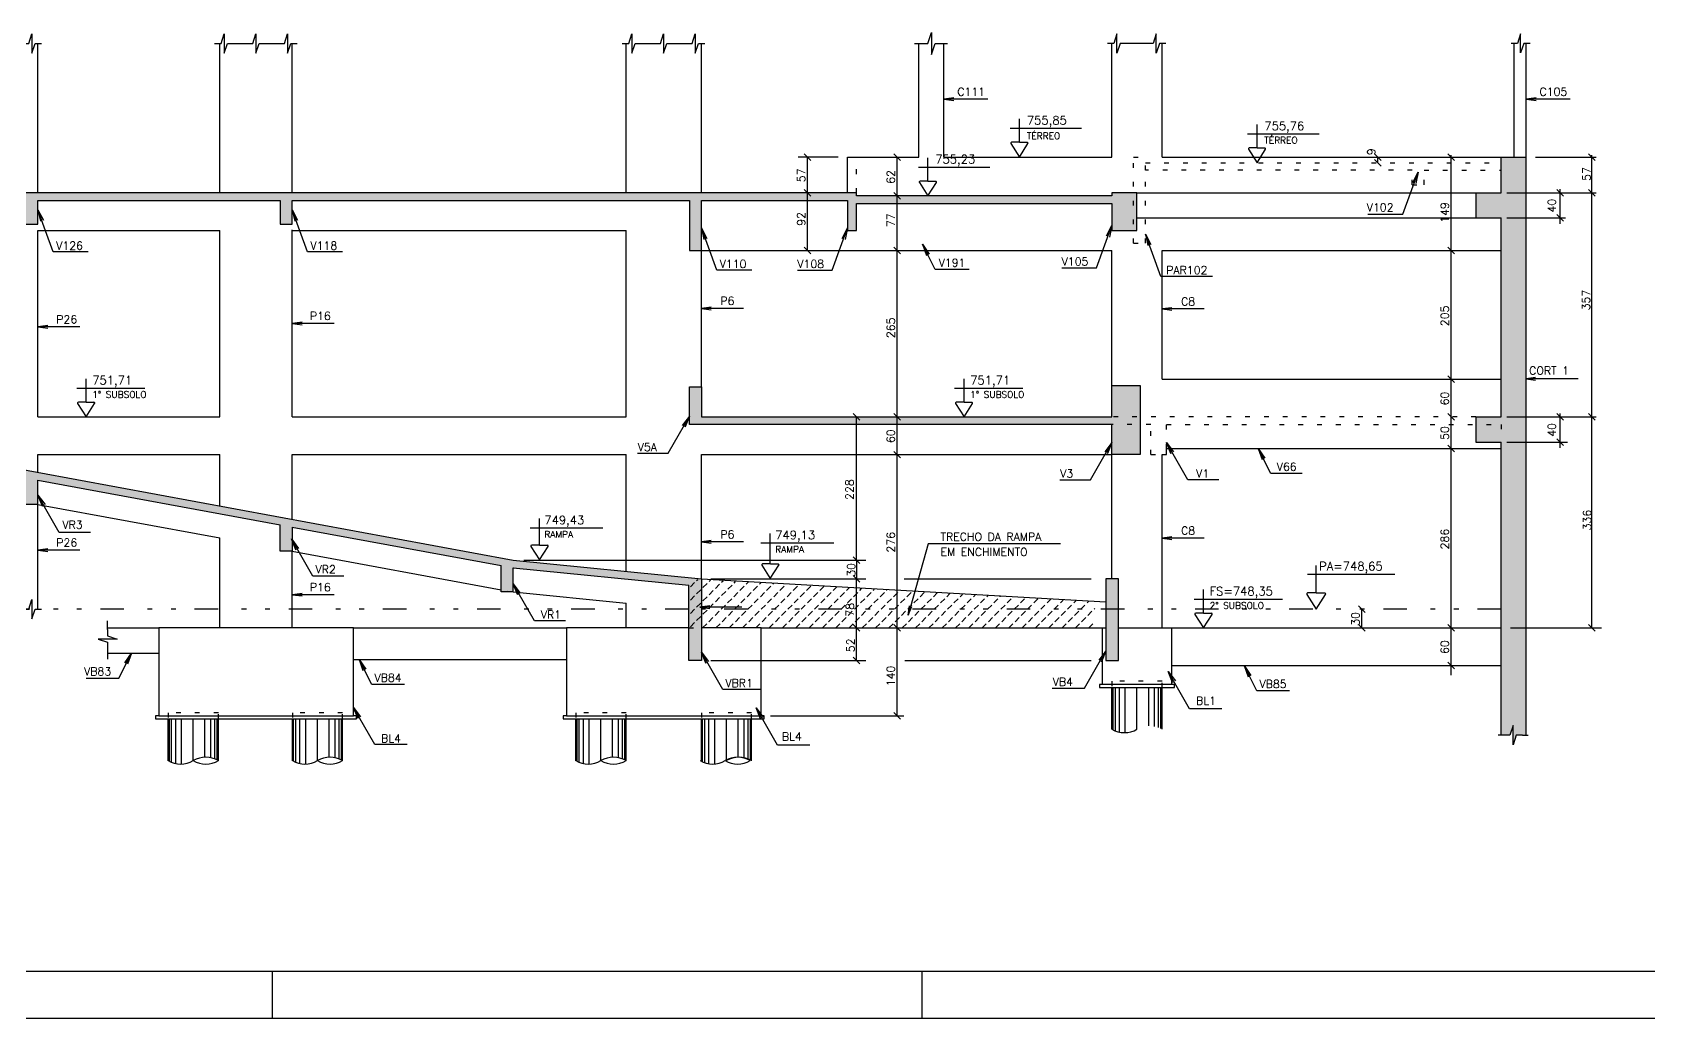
# Model space of a CAD drawing. Extents: x 33964 to 42889, y 0 to 6308.
# Drawn here: x 38321 to 40896, y 0 to 1571 of the extents above; entities that cross this region are included whole.
import ezdxf

# ---------------------------------------------------------------- set-up
doc = ezdxf.new("R2010")
doc.units = 0
doc.header["$LTSCALE"] = 75
doc.header["$MEASUREMENT"] = 0
for name, pattern in [('ESTILO_TQS_0002', [0.4, 0.1, -0.3]), ('ESTILO_TQS_0004', [2, 0.5, -0.4, 0.1, -0.4, 0.1, -0.5]), ('HIDDEN2', [0.1875, 0.125, -0.0625])]:
    doc.linetypes.add(name, pattern=pattern)
doc.layers.get('0').update_dxf_attribs({"color": 3, "linetype": 'CONTINUOUS'})
for name, color, linetype in [('1', 2, 'CONTINUOUS'), ('200', 1, 'HIDDEN2'), ('205', 1, 'ESTILO_TQS_0004'), ('210', 7, 'ESTILO_TQS_0002'), ('212', 3, 'CONTINUOUS'), ('216', 3, 'CONTINUOUS'), ('220', 5, 'CONTINUOUS'), ('221', 1, 'CONTINUOUS'), ('222', 6, 'CONTINUOUS'), ('230', 3, 'CONTINUOUS'), ('231', 1, 'CONTINUOUS'), ('238', 2, 'CONTINUOUS'), ('249', 1, 'CONTINUOUS'), ('250', 1, 'CONTINUOUS'), ('253', 253, 'CONTINUOUS')]:
    doc.layers.add(name, color=color, linetype=linetype)
doc.styles.get("Standard").update_dxf_attribs({"font": 'ROMANS.SHX'})

# ---------------------------------------------------------------- blocks, each defined once
blk = doc.blocks.new('LINCOR', base_point=(162860.39586, 45821.60412))
blk.add_lwpolyline([(162860.39586, 45821.60412), (162860.729194, 45821.60412), (162860.89586, 45822.10412), (162860.89586, 45821.10412), (162861.062527, 45821.60412), (162861.39586, 45821.60412)])
blk = doc.blocks.new('_H950EE058A0-001')
for p, q in [((4280.860855, 6296.115182), (4292.696936, 6307.951262)), ((4280.860855, 6274.901978), (4312.775844, 6306.816967)), ((4280.860855, 6253.688775), (4332.854752, 6305.682671)), ((4280.860855, 6232.475571), (4352.933659, 6304.548375)), ((4300.218392, 6230.619905), (4373.012567, 6303.41408)), ((4321.431596, 6230.619905), (4393.091475, 6302.279784)), ((4342.644799, 6230.619905), (4413.170383, 6301.145488)), ((4363.858003, 6230.619905), (4433.249291, 6300.011193)), ((4385.071206, 6230.619905), (4453.328198, 6298.876897)), ((4406.28441, 6230.619905), (4473.407106, 6297.742602)), ((4427.497613, 6230.619905), (4493.486014, 6296.608306)), ((4448.710816, 6230.619905), (4513.564922, 6295.47401)), ((4469.92402, 6230.619905), (4533.643829, 6294.339715)), ((4491.137223, 6230.619905), (4553.722737, 6293.205419)), ((4512.350427, 6230.619905), (4573.801645, 6292.071123)), ((4533.56363, 6230.619905), (4593.880553, 6290.936828)), ((4554.776834, 6230.619905), (4613.959461, 6289.802532)), ((4575.990037, 6230.619905), (4634.038368, 6288.668236)), ((4597.203241, 6230.619905), (4654.117276, 6287.533941)), ((4618.416444, 6230.619905), (4674.196184, 6286.399645)), ((4639.629647, 6230.619905), (4694.275092, 6285.265349)), ((4660.842851, 6230.619905), (4714.354, 6284.131054)), ((4682.056054, 6230.619905), (4734.432907, 6282.996758)), ((4703.269258, 6230.619905), (4754.511815, 6281.862462)), ((4724.482461, 6230.619905), (4774.590723, 6280.728167)), ((4745.695665, 6230.619905), (4794.669631, 6279.593871)), ((4766.908868, 6230.619905), (4814.748538, 6278.459576)), ((4788.122071, 6230.619905), (4834.827446, 6277.32528)), ((4809.335275, 6230.619905), (4854.906354, 6276.190984)), ((4830.548478, 6230.619905), (4874.985262, 6275.056689)), ((4851.761682, 6230.619905), (4895.06417, 6273.922393)), ((4872.974885, 6230.619905), (4915.143077, 6272.788097)), ((4894.188089, 6230.619905), (4925.323294, 6261.75511)), ((4915.401292, 6230.619905), (4925.323294, 6240.541907))]:
    blk.add_line(p, q)

msp = doc.modelspace()

# ---------------------------------------------------------------- linework, layer by layer
for p, q in [((40041.2, 460.9), (40041.2, 527.3)), ((40121.2, 460.9), (40121.2, 527.3)), ((38537.7, 410.9), (38537.7, 477.3)), ((38617.7, 410.9), (38617.7, 477.3)), ((38735.6, 410.9), (38735.6, 477.3)), ((38815.6, 410.9), (38815.6, 477.3)), ((39187.2, 410.9), (39187.2, 477.3)), ((39267.2, 410.9), (39267.2, 477.3)), ((39387.2, 410.9), (39387.2, 477.3)), ((39467.2, 410.9), (39467.2, 477.3)), ((38704.1, 0), (38704.1, 75)), ((42889.1, 0), (33964.1, 0))]:
    msp.add_line(p, q)
msp.add_lwpolyline([(39739.1, 0), (39739.1, 75)])
at = {"layer": '1'}
for p, q in [((38330.2, 1315.3), (38330.2, 1553.3)), ((38620.2, 1315.3), (38620.2, 1553.3)), ((38735.2, 1315.3), (38735.2, 1553.3)), ((39267.2, 1315.3), (39267.2, 1553.3)), ((39387.2, 1315.3), (39387.2, 1553.3)), ((39733.6, 1372.3), (39733.6, 1553.3)), ((39773.6, 1372.3), (39773.6, 1553.3)), ((40041.2, 1372.3), (40041.2, 1553.3)), ((40121.2, 1372.3), (40121.2, 1553.3)), ((40682.2, 1372.3), (40682.2, 1553.3)), ((40701.2, 1372.3), (40701.2, 1553.3)), ((38330.2, 958.3), (38330.2, 1255.3)), ((38620.2, 958.3), (38620.2, 1255.3)), ((38735.2, 958.3), (38735.2, 1256.3)), ((39267.2, 958.3), (39267.2, 1255.3)), ((39387.2, 1006.3), (39387.2, 1223.3)), ((40041.2, 1008.3), (40041.2, 1223.3)), ((40121.2, 1018.3), (40121.2, 1223.3)), ((38330.2, 869.9), (38330.2, 898.3)), ((38620.2, 816.4), (38620.2, 898.3)), ((38735.2, 795.2), (38735.2, 898.3)), ((39267.2, 712.3), (39267.2, 898.3)), ((39387.2, 700.3), (39387.2, 898.3)), ((40041.2, 700.3), (40041.2, 898.3)), ((40121.2, 622.3), (40121.2, 898.3)), ((38330.2, 652.3), (38330.2, 819.1)), ((38620.2, 622.3), (38620.2, 765.6)), ((38735.2, 622.3), (38735.2, 744.4)), ((39267.2, 622.3), (39267.2, 662))]:
    msp.add_line(p, q, dxfattribs=at)
at = {"layer": '205'}
for p, q in [((39367.2, 652.3), (36152.2, 652.3)), ((40661.2, 652.3), (39387.2, 652.3))]:
    msp.add_line(p, q, dxfattribs=at)
at = {"layer": '210'}
for p, q in [((39634.2, 1315.3), (39634.2, 1370.3)), ((40075.6, 1372.3), (40094.6, 1372.3)), ((40075.6, 1235.3), (40075.6, 1372.3)), ((40094.6, 1351.3), (40094.6, 1372.3)), ((40094.6, 1363.3), (40661.2, 1363.3)), ((40094.6, 1235.3), (40094.6, 1351.3)), ((40519.6, 1351.3), (40094.6, 1351.3)), ((40519.6, 1328.3), (40519.6, 1351.3)), ((40538.6, 1328.3), (40538.6, 1351.3)), ((40538.6, 1351.3), (40661.2, 1351.3)), ((40661.2, 1323.3), (40661.2, 1351.3)), ((40519.6, 1328.3), (40538.6, 1328.3)), ((40075.6, 1235.3), (40094.6, 1235.3)), ((40621.2, 958.3), (40041.2, 958.3)), ((40103.2, 946.3), (40041.2, 946.3)), ((40103.2, 898.3), (40103.2, 946.3)), ((40128.2, 946.3), (40661.2, 946.3)), ((40128.2, 908.3), (40128.2, 946.3)), ((40661.2, 946.3), (40661.2, 918.3)), ((40103.2, 898.3), (40121.2, 898.3)), ((39367.2, 622.3), (39387.2, 622.3))]:
    msp.add_line(p, q, dxfattribs=at)
for points in [[(40121.2, 527.3), (40121.2, 537.3), (40041.2, 537.3), (40041.2, 527.3)], [(38617.7, 477.3), (38617.7, 487.3), (38537.7, 487.3), (38537.7, 477.3)], [(38815.6, 477.3), (38815.6, 487.3), (38735.6, 487.3), (38735.6, 477.3)], [(39267.2, 477.3), (39267.2, 487.3), (39187.2, 487.3), (39187.2, 477.3)], [(39467.2, 477.3), (39467.2, 487.3), (39387.2, 487.3), (39387.2, 477.3)]]:
    msp.add_lwpolyline(points, dxfattribs=at)
at = {"layer": '216'}
for p, q in [((39561.7, 1367), (39551.1, 1377.6)), ((39704.5, 1367), (39693.9, 1377.6)), ((40470.1, 1367), (40459.5, 1377.6)), ((40470.1, 1358), (40459.5, 1368.6)), ((40587, 1367), (40576.4, 1377.6)), ((40811.4, 1367), (40800.8, 1377.6)), ((39561.7, 1310), (39551.1, 1320.6)), ((39704.5, 1305), (39693.9, 1315.6)), ((40760.9, 1310), (40750.3, 1320.6)), ((40811.4, 1310), (40800.8, 1320.6)), ((40760.9, 1270), (40750.3, 1280.6)), ((39561.7, 1218), (39551.1, 1228.6)), ((39704.5, 1218), (39693.9, 1228.6)), ((40587, 1218), (40576.4, 1228.6)), ((40587, 1013), (40576.4, 1023.6)), ((39639.5, 953), (39628.9, 963.6)), ((39704.5, 953), (39693.9, 963.6)), ((40587, 953), (40576.4, 963.6)), ((40760.9, 953), (40750.3, 963.6)), ((40811.4, 953), (40800.8, 963.6)), ((39704.5, 893), (39693.9, 903.6)), ((40587, 903), (40576.4, 913.6)), ((40760.9, 913), (40750.3, 923.6)), ((39628.9, 735.6), (39639.5, 725)), ((39628.9, 705.6), (39639.5, 695)), ((40444.7, 647), (40434.1, 657.6)), ((39639.5, 617), (39628.9, 627.6)), ((39704.5, 617), (39693.9, 627.6)), ((40444.7, 617), (40434.1, 627.6)), ((40587, 617), (40576.4, 627.6)), ((40811.4, 617), (40800.8, 627.6)), ((39639.5, 565), (39628.9, 575.6)), ((40587, 557), (40576.4, 567.6)), ((39704.5, 477), (39693.9, 487.6))]:
    msp.add_line(p, q, dxfattribs=at)
at = {"layer": '220'}
for p, q in [((40661.2, 1372.3), (40701.2, 1372.3)), ((40661.2, 1315.3), (40661.2, 1372.3)), ((40701.2, 451.6), (40701.2, 1372.3)), ((39634.2, 1315.3), (37902.2, 1315.3)), ((39634.2, 1310.3), (39634.2, 1315.3)), ((40081.2, 1315.3), (40041.2, 1315.3)), ((40041.2, 1315.3), (40041.2, 1310.3)), ((40081.2, 1255.3), (40081.2, 1315.3)), ((40621.2, 1315.3), (40621.2, 1275.3)), ((40621.2, 1315.3), (40661.2, 1315.3)), ((38330.2, 1265.3), (38330.2, 1303.3)), ((38330.2, 1303.3), (38716.2, 1303.3)), ((38716.2, 1303.3), (38716.2, 1265.3)), ((38735.2, 1265.3), (38735.2, 1303.3)), ((38735.2, 1303.3), (39368.2, 1303.3)), ((39368.2, 1303.3), (39368.2, 1223.3)), ((39387.2, 1223.3), (39387.2, 1303.3)), ((39387.2, 1303.3), (39620.2, 1303.3)), ((39620.2, 1303.3), (39620.2, 1255.3)), ((40041.2, 1310.3), (39634.2, 1310.3)), ((39634.2, 1255.3), (39634.2, 1298.3)), ((39634.2, 1298.3), (40041.2, 1298.3)), ((40041.2, 1298.3), (40041.2, 1255.3)), ((38311.2, 1265.3), (38330.2, 1265.3)), ((38716.2, 1265.3), (38735.2, 1265.3)), ((40621.2, 1275.3), (40661.2, 1275.3)), ((40661.2, 958.3), (40661.2, 1275.3)), ((39620.2, 1255.3), (39634.2, 1255.3)), ((40041.2, 1255.3), (40081.2, 1255.3)), ((39368.2, 1223.3), (39387.2, 1223.3)), ((40621.2, 958.3), (40621.2, 918.3)), ((40621.2, 958.3), (40661.2, 958.3)), ((38046.2, 922.3), (39087.2, 730.3)), ((40621.2, 918.3), (40661.2, 918.3)), ((40661.2, 451.6), (40661.2, 918.3)), ((38330.2, 857.7), (38716.2, 786.5)), ((38330.2, 819.1), (38330.2, 857.7)), ((38330.2, 819.1), (38311.2, 819.1)), ((38716.2, 744.4), (38716.2, 786.5)), ((38735.2, 783), (38735.2, 744.4)), ((38735.2, 783), (39068.2, 721.6)), ((38735.2, 744.4), (38716.2, 744.4)), ((39068.2, 680), (39068.2, 721.6)), ((39087.2, 730.3), (39387.2, 700.3)), ((39087.2, 719.3), (39087.2, 719.3)), ((39087.2, 718.2), (39367.2, 690.2)), ((39087.2, 680), (39087.2, 718.2)), ((39387.2, 700.3), (39387.2, 570.3)), ((39087.2, 680), (39068.2, 680)), ((39367.2, 570.3), (39367.2, 690.2)), ((39387.2, 570.3), (39367.2, 570.3))]:
    msp.add_line(p, q, dxfattribs=at)
for points in [[(40041.2, 1008.3), (40086.2, 1008.3), (40086.2, 898.3), (40041.2, 898.3), (40041.2, 946.3), (39368.2, 946.3), (39368.2, 1006.3), (39387.2, 1006.3), (39387.2, 958.3), (40041.2, 958.3), (40041.2, 1008.3)], [(40031.7, 570.3), (40051.7, 570.3), (40051.7, 700.3), (40031.7, 700.3), (40031.7, 570.3)]]:
    msp.add_lwpolyline(points, dxfattribs=at)
at = {"layer": '221'}
for p, q in [((38441.1, 619.8), (38441.1, 633.6)), ((38441.1, 589.3), (38441.1, 572.5)), ((40043.2, 459.9), (40043.2, 527.3)), ((40046.7, 458.3), (40046.7, 527.3)), ((40053.2, 456.4), (40053.2, 527.3)), ((40062.6, 455.6), (40062.6, 527.3)), ((40081.2, 460.9), (40081.2, 527.3)), ((40099.8, 466.3), (40099.8, 527.3)), ((40109.2, 465.5), (40109.2, 527.3)), ((40115.7, 463.6), (40115.7, 527.3)), ((40119.3, 462), (40119.3, 527.3)), ((38539.7, 409.9), (38539.7, 477.3)), ((38543.2, 408.3), (38543.2, 477.3)), ((38549.7, 406.4), (38549.7, 477.3)), ((38559.1, 405.6), (38559.1, 477.3)), ((38577.7, 410.9), (38577.7, 477.3)), ((38596.3, 416.3), (38596.3, 477.3)), ((38605.7, 415.5), (38605.7, 477.3)), ((38612.2, 413.6), (38612.2, 477.3)), ((38615.8, 412), (38615.8, 477.3)), ((38737.5, 409.9), (38737.5, 477.3)), ((38741.1, 408.3), (38741.1, 477.3)), ((38747.6, 406.4), (38747.6, 477.3)), ((38757, 405.6), (38757, 477.3)), ((38775.6, 410.9), (38775.6, 477.3)), ((38794.2, 416.3), (38794.2, 477.3)), ((38803.5, 415.5), (38803.5, 477.3)), ((38810, 413.6), (38810, 477.3)), ((38813.6, 412), (38813.6, 477.3)), ((39189.2, 409.9), (39189.2, 477.3)), ((39192.7, 408.3), (39192.7, 477.3)), ((39199.2, 406.4), (39199.2, 477.3)), ((39208.6, 405.6), (39208.6, 477.3)), ((39227.2, 410.9), (39227.2, 477.3)), ((39245.8, 416.3), (39245.8, 477.3)), ((39255.2, 415.5), (39255.2, 477.3)), ((39261.7, 413.6), (39261.7, 477.3)), ((39265.3, 412), (39265.3, 477.3)), ((39389.2, 409.9), (39389.2, 477.3)), ((39392.7, 408.3), (39392.7, 477.3)), ((39399.2, 406.4), (39399.2, 477.3)), ((39408.6, 405.6), (39408.6, 477.3)), ((39427.2, 410.9), (39427.2, 477.3)), ((39445.8, 416.3), (39445.8, 477.3)), ((39455.2, 415.5), (39455.2, 477.3)), ((39461.7, 413.6), (39461.7, 477.3)), ((39465.3, 412), (39465.3, 477.3)), ((40665, 451.6), (40656.5, 451.6)), ((40695.5, 451.6), (40704.6, 451.6))]:
    msp.add_line(p, q, dxfattribs=at)
for points in [[(39726.6, 1553.3), (39747.8, 1553.3), (39753.7, 1570.9), (39753.7, 1535.6), (39759.6, 1553.3), (39779.5, 1553.3)], [(38204.2, 1553.3), (38214.4, 1553.3), (38219.4, 1568.5), (38219.4, 1538), (38224.5, 1553.3), (38254.7, 1553.3), (38264.9, 1553.3), (38269.9, 1568.5), (38269.9, 1538), (38275, 1553.3), (38285.2, 1553.3), (38315.4, 1553.3), (38320.4, 1568.5), (38320.4, 1538), (38325.5, 1553.3), (38335.7, 1553.3)], [(38611.7, 1553.3), (38621.9, 1553.3), (38627, 1568.5), (38627, 1538), (38632, 1553.3), (38662.2, 1553.3), (38672.4, 1553.3), (38677.5, 1568.5), (38677.5, 1538), (38682.5, 1553.3), (38692.7, 1553.3), (38722.9, 1553.3), (38728, 1568.5), (38728, 1538), (38733, 1553.3), (38743.2, 1553.3)], [(39261.2, 1553.3), (39271.4, 1553.3), (39276.4, 1568.5), (39276.4, 1538), (39281.5, 1553.3), (39311.7, 1553.3), (39321.9, 1553.3), (39326.9, 1568.5), (39326.9, 1538), (39332, 1553.3), (39342.2, 1553.3), (39372.4, 1553.3), (39377.4, 1568.5), (39377.4, 1538), (39382.5, 1553.3), (39392.7, 1553.3)], [(40127.2, 1553.3), (40117.1, 1553.3), (40112, 1538), (40112, 1568.5), (40106.9, 1553.3), (40080.6, 1553.3), (40054.3, 1553.3), (40049.3, 1538), (40049.3, 1568.5), (40044.2, 1553.3), (40034, 1553.3)], [(40449.2, 1281.1), (40504.9, 1281.1), (40529.3, 1348.5), (40520.7, 1331.8), (40529.3, 1348.5), (40525.3, 1330.1)], [(38410.3, 1221.1), (38354.6, 1221.1), (38330.2, 1288.5), (38338.8, 1271.9), (38330.2, 1288.5), (38334.2, 1270.2)], [(38815.3, 1221.1), (38759.6, 1221.1), (38735.2, 1288.5), (38743.8, 1271.9), (38735.2, 1288.5), (38739.2, 1270.2)], [(39961.2, 1195.8), (40016.9, 1195.8), (40041.2, 1263.2), (40032.6, 1246.6), (40041.2, 1263.2), (40037.2, 1244.9)], [(39467.3, 1192), (39411.6, 1192), (39387.2, 1259.4), (39395.8, 1242.7), (39387.2, 1259.4), (39391.2, 1241.1)], [(39540.1, 1192), (39595.8, 1192), (39620.1, 1259.4), (39611.5, 1242.7), (39620.1, 1259.4), (39616.1, 1241.1)], [(40201.7, 1182.1), (40119, 1182.1), (40094.6, 1249.5), (40103.3, 1232.9), (40094.6, 1249.5), (40098.6, 1231.2)], [(39813.7, 1193.2), (39759.8, 1193.2), (39739.7, 1233.3), (39750.2, 1217.8), (39739.7, 1233.3), (39745.9, 1215.6)], [(39285.5, 900.5), (39334.2, 900.5), (39368.2, 959.8), (39361.1, 942.4), (39368.2, 959.8), (39356.8, 944.9)], [(39958.5, 858.2), (40007.2, 858.2), (40041.2, 917.5), (40034.1, 900.1), (40041.2, 917.5), (40029.8, 902.6)], [(40211.7, 858.2), (40162.2, 858.2), (40128.2, 917.5), (40135.3, 900.1), (40128.2, 917.5), (40139.6, 902.6)], [(40344.1, 868.2), (40294.5, 868.2), (40274.4, 908.3), (40284.9, 892.8), (40274.4, 908.3), (40280.6, 890.6)], [(38413.7, 774.5), (38364.2, 774.5), (38330.2, 833.8), (38337.3, 816.5), (38330.2, 833.8), (38341.6, 818.9)], [(38817.6, 704.7), (38768.1, 704.7), (38734.1, 764), (38741.3, 746.7), (38734.1, 764), (38745.5, 749.1)], [(39170.7, 633.6), (39121.2, 633.6), (39087.2, 692.8), (39094.3, 675.5), (39087.2, 692.8), (39098.6, 677.9)], [(38204.2, 652.3), (38214.4, 652.3), (38219.4, 667.5), (38219.4, 637), (38224.5, 652.3), (38254.7, 652.3), (38264.9, 652.3), (38269.9, 667.5), (38269.9, 637), (38275, 652.3), (38285.2, 652.3), (38315.4, 652.3), (38320.4, 667.5), (38320.4, 637), (38325.5, 652.3), (38335.7, 652.3)], [(38406.8, 542.2), (38459.1, 542.2), (38479.2, 582.3), (38468.7, 566.8), (38479.2, 582.3), (38473.1, 564.6)], [(38914.2, 532.2), (38862, 532.2), (38841.8, 572.3), (38852.4, 556.8), (38841.8, 572.3), (38848, 554.6)], [(39482.7, 524.5), (39421.2, 524.5), (39387.2, 583.8), (39394.3, 566.4), (39387.2, 583.8), (39398.6, 568.9)], [(39946, 526.5), (39997.7, 526.5), (40031.7, 585.8), (40024.6, 568.4), (40031.7, 585.8), (40020.3, 570.9)], [(40216.6, 493.7), (40164.9, 493.7), (40130.9, 553), (40138, 535.6), (40130.9, 553), (40142.3, 538.1)], [(40324.3, 522.2), (40272, 522.2), (40251.9, 562.3), (40262.4, 546.8), (40251.9, 562.3), (40258.1, 544.6)], [(38918.4, 436.5), (38866.7, 436.5), (38832.7, 495.8), (38839.8, 478.4), (38832.7, 495.8), (38844.1, 480.9)], [(39560, 435.7), (39508.3, 435.7), (39474.3, 495), (39481.5, 477.6), (39474.3, 495), (39485.7, 480.1)]]:
    msp.add_lwpolyline(points, dxfattribs=at)
at = {"layer": '222'}
msp.add_line((42814.1, 75), (34151.6, 75), dxfattribs=at)
at = {"layer": '230'}
for p, q in [((39773.6, 1372.3), (40041.2, 1372.3)), ((40121.2, 1372.3), (40661.2, 1372.3)), ((40126.2, 1372.3), (40661.2, 1372.3)), ((40081.2, 1315.3), (40621.2, 1315.3)), ((40081.2, 1275.3), (40621.2, 1275.3)), ((38330.2, 1255.3), (38620.2, 1255.3)), ((38735.2, 1255.3), (39267.2, 1255.3)), ((39387.2, 1223.3), (40041.2, 1223.3)), ((40121.2, 1223.3), (40661.2, 1223.3)), ((40121.2, 1018.3), (40661.2, 1018.3)), ((38330.2, 958.3), (38620.2, 958.3)), ((38735.2, 958.3), (39267.2, 958.3)), ((40128.2, 908.3), (40661.2, 908.3)), ((40128.2, 898.3), (40128.2, 908.3)), ((38330.2, 898.3), (38620.2, 898.3)), ((38735.2, 898.3), (39267.2, 898.3)), ((39387.2, 898.3), (40041.2, 898.3)), ((40121.2, 898.3), (40128.2, 898.3)), ((38330.2, 819.1), (38620.2, 765.6)), ((38735.2, 744.4), (39068.2, 683)), ((39078.1, 681.6), (39078.1, 681.6)), ((39087.2, 680), (39267.2, 662)), ((38441.1, 622.3), (38522.7, 622.3)), ((38832.7, 622.3), (39172.2, 622.3)), ((40026.2, 532.3), (40026.2, 622.3)), ((40051.7, 622.3), (40131.2, 622.3)), ((40131.2, 622.3), (40661.2, 622.3)), ((40136.2, 622.3), (40136.2, 532.3)), ((38441.1, 582.3), (38522.7, 582.3)), ((38832.7, 572.3), (39172.2, 572.3)), ((40136.2, 562.3), (40661.2, 562.3)), ((40136.2, 532.3), (40026.2, 532.3))]:
    msp.add_line(p, q, dxfattribs=at)
for points in [[(39620.2, 1315.3), (39620.2, 1372.3), (39733.6, 1372.3)], [(38832.7, 482.3), (38832.7, 622.3), (38522.7, 622.3), (38522.7, 482.3), (38832.7, 482.3)], [(39367.2, 622.3), (39172.2, 622.3), (39172.2, 482.3), (39482.2, 482.3), (39482.2, 622.3), (39387.2, 622.3)]]:
    msp.add_lwpolyline(points, dxfattribs=at)
at = {"layer": '231'}
for p, q in [((39878.9, 1418.3), (39992.9, 1418.3)), ((39893.9, 1395.8), (39893.9, 1433.3)), ((40272.4, 1386.8), (40272.4, 1424.3)), ((39880.3, 1393.7), (39893.9, 1372.3)), ((39893.9, 1395.8), (39881.5, 1395.8)), ((39893.9, 1395.8), (39906.3, 1395.8)), ((39893.9, 1372.3), (39907.5, 1393.7)), ((40257.4, 1409.3), (40371.3, 1409.3)), ((39748.1, 1333.8), (39748.1, 1371.3)), ((40258.8, 1384.7), (40272.4, 1363.3)), ((40272.4, 1386.8), (40260, 1386.8)), ((40272.4, 1386.8), (40284.8, 1386.8)), ((40272.4, 1363.3), (40285.9, 1384.7)), ((39733.1, 1356.3), (39847, 1356.3)), ((39734.5, 1331.7), (39748.1, 1310.3)), ((39748, 1333.8), (39735.6, 1333.8)), ((39748.1, 1333.8), (39760.5, 1333.8)), ((39748.1, 1310.3), (39761.6, 1331.7)), ((38407, 981.8), (38407, 1019.3)), ((39805.6, 981.8), (39805.6, 1019.3)), ((38392, 1004.3), (38500.6, 1004.3)), ((38393.4, 979.7), (38407, 958.3)), ((38407, 981.8), (38394.6, 981.8)), ((38407, 981.8), (38419.4, 981.8)), ((38407, 958.3), (38420.5, 979.7)), ((39790.6, 1004.3), (39899.3, 1004.3)), ((39792.1, 979.7), (39805.6, 958.3)), ((39805.6, 981.8), (39793.2, 981.8)), ((39805.6, 981.8), (39818, 981.8)), ((39805.6, 958.3), (39819.2, 979.7)), ((39114.3, 781.6), (39230.3, 781.6)), ((39129.3, 754.1), (39129.3, 796.6)), ((39497, 724.3), (39497, 772.8)), ((39115.7, 752), (39129.3, 730.6)), ((39129.3, 754.1), (39116.9, 754.1)), ((39129.3, 754.1), (39141.7, 754.1)), ((39129.3, 730.6), (39142.8, 752)), ((39482, 757.8), (39598.1, 757.8)), ((39483.5, 722.2), (39497, 700.8)), ((39497, 724.3), (39484.6, 724.3)), ((39497, 700.8), (39510.6, 722.2)), ((39497.1, 724.3), (39509.5, 724.3)), ((40366.8, 678.1), (40366.8, 721.8)), ((40353.1, 708.1), (40492.2, 708.1)), ((40187.2, 645.8), (40187.2, 683.3)), ((40351.9, 675.8), (40366.8, 652.3)), ((40366.8, 678.1), (40353.1, 678.1)), ((40366.8, 678.1), (40380.4, 678.1)), ((40366.8, 652.3), (40381.7, 675.8)), ((40172.2, 668.3), (40312.9, 668.3)), ((40187.2, 645.8), (40174.8, 645.8)), ((40187.2, 645.8), (40199.6, 645.8)), ((40173.6, 643.7), (40187.2, 622.3)), ((40187.2, 622.3), (40200.7, 643.7))]:
    msp.add_line(p, q, dxfattribs=at)
for centre, radius, start, end in [((39881.5, 1394.4), 1.36, 90, 212.377), ((39906.3, 1394.4), 1.36, 327.6277, 90), ((40260, 1385.4), 1.36, 90, 212.377), ((40284.8, 1385.4), 1.36, 327.6277, 90), ((39735.6, 1332.4), 1.36, 90, 212.377), ((39760.5, 1332.4), 1.36, 327.6277, 90), ((38394.6, 980.4), 1.36, 90, 212.377), ((38419.4, 980.4), 1.36, 327.6277, 90), ((39793.2, 980.4), 1.36, 90, 212.377), ((39818, 980.4), 1.36, 327.6277, 90), ((39116.9, 752.7), 1.36, 90, 212.377), ((39141.7, 752.7), 1.36, 327.6277, 90), ((39484.6, 722.9), 1.36, 90, 212.377), ((39509.5, 722.9), 1.36, 327.6277, 90), ((40353.1, 676.6), 1.5, 90, 212.377), ((40380.4, 676.6), 1.5, 327.6277, 90), ((40174.8, 644.4), 1.36, 90, 212.377), ((40199.6, 644.4), 1.36, 327.6277, 90)]:
    msp.add_arc(centre, radius, start, end, dxfattribs=at)
at = {"layer": '238'}
for p, q in [((39387.2, 700.3), (40031.7, 663.9)), ((39482.2, 622.3), (40031.2, 622.3))]:
    msp.add_line(p, q, dxfattribs=at)
at = {"layer": '249'}
for points in [[(39843.5, 1464.3), (39773.6, 1464.3), (39789.4, 1466.4), (39773.6, 1464.3), (39789.4, 1462.2)], [(40771.1, 1464.3), (40701.2, 1464.3), (40716.9, 1466.4), (40701.2, 1464.3), (40716.9, 1462.2)], [(39454.1, 1131.3), (39387.2, 1131.3), (39402.9, 1133.4), (39387.2, 1131.3), (39402.9, 1129.2)], [(38802.1, 1107.3), (38735.2, 1107.3), (38750.9, 1109.4), (38735.2, 1107.3), (38750.9, 1105.2)], [(40188.1, 1130.3), (40121.2, 1130.3), (40136.9, 1132.4), (40121.2, 1130.3), (40136.9, 1128.2)], [(38397.1, 1101.8), (38330.2, 1101.8), (38345.9, 1103.9), (38330.2, 1101.8), (38345.9, 1099.7)], [(40783.9, 1019.1), (40701.2, 1019.1), (40716.1, 1021.1), (40701.2, 1019.1), (40716.1, 1017.2)], [(38397.1, 746.3), (38330.2, 746.3), (38345.9, 748.4), (38330.2, 746.3), (38345.9, 744.2)], [(39454.1, 759.3), (39387.2, 759.3), (39402.9, 761.4), (39387.2, 759.3), (39402.9, 757.2)], [(39959.4, 756.2), (39748.5, 756.2), (39716.8, 642.7), (39718.9, 657.6), (39716.8, 642.7), (39722.7, 656.5)], [(40188.1, 765.3), (40121.2, 765.3), (40136.9, 767.4), (40121.2, 765.3), (40136.9, 763.2)], [(38802.1, 675.2), (38735.2, 675.2), (38750.9, 677.3), (38735.2, 675.2), (38750.9, 673.2)], [(39451.6, 655.2), (39384.7, 655.2), (39400.4, 657.3), (39384.7, 655.2), (39400.4, 653.2)], [(40031.2, 532.3), (40021.2, 532.3), (40021.2, 527.3), (40141.2, 527.3), (40141.2, 532.3), (40131.2, 532.3)], [(38522.7, 482.3), (38517.7, 482.3), (38517.7, 477.3), (38837.7, 477.3), (38837.7, 482.3), (38832.7, 482.3)], [(39172.2, 482.3), (39167.2, 482.3), (39167.2, 477.3), (39487.2, 477.3), (39487.2, 482.3), (39482.2, 482.3)], [(39172.2, 482.3), (39167.2, 482.3), (39167.2, 477.3), (39487.2, 477.3), (39487.2, 482.3), (39482.2, 482.3)]]:
    msp.add_lwpolyline(points, dxfattribs=at)
for centre, start, end in [((40061.2, 495.6), 240, 300), ((38597.7, 376.3), 60, 120), ((38795.6, 376.3), 60, 120), ((39247.2, 376.3), 60, 120), ((39445.1, 376.3), 60, 120), ((39447.2, 376.3), 60, 120), ((38557.7, 445.6), 240, 300), ((38597.7, 445.6), 240, 300), ((38755.6, 445.6), 240, 300), ((38795.6, 445.6), 240, 300), ((39207.2, 445.6), 240, 300), ((39207.2, 445.6), 240, 300), ((39247.2, 445.6), 240, 300), ((39405.1, 445.6), 240, 300), ((39445.1, 445.6), 240, 300)]:
    msp.add_arc(centre, 40, start, end, dxfattribs=at)
at = {"layer": '250'}
for p, q in [((39605.2, 1372.3), (39541.4, 1372.3)), ((39556.4, 1315.3), (39556.4, 1372.3)), ((39699.2, 1310.3), (39699.2, 1372.3)), ((40464.8, 1363.3), (40464.8, 1372.3)), ((40581.7, 1223.3), (40581.7, 1375.3)), ((40716.2, 1372.3), (40812.6, 1372.3)), ((40806.1, 622.3), (40806.1, 1375.3)), ((39556.4, 1223.3), (39556.4, 1315.3)), ((40670.3, 1315.3), (40812.6, 1315.3)), ((40755.6, 1266.2), (40755.6, 1321)), ((39699.2, 1223.3), (39699.2, 1310.3)), ((40670.3, 1275.3), (40764, 1275.3)), ((39699.2, 958.3), (39699.2, 1223.3)), ((40581.7, 958.3), (40581.7, 1223.3)), ((39595.5, 958.3), (39649.2, 958.3)), ((39634.2, 730.3), (39634.2, 958.3)), ((39699.2, 898.3), (39699.2, 958.3)), ((40581.7, 908.3), (40581.7, 958.3)), ((40670.3, 958.3), (40812.6, 958.3)), ((40755.6, 909.2), (40755.6, 964)), ((40581.7, 622.3), (40581.7, 908.3)), ((40670.3, 918.3), (40767.1, 918.3)), ((39699.2, 622.3), (39699.2, 898.3)), ((39104.2, 730.3), (39649.2, 730.3)), ((39605, 730.3), (39649.2, 730.3)), ((39634.2, 730.6), (39634.2, 700.8)), ((39402.2, 700.3), (39649.2, 700.3)), ((39634.2, 622.3), (39634.2, 700.8)), ((39710.3, 700.3), (40008.3, 700.3)), ((40439.4, 622.3), (40439.4, 652.3)), ((39634.2, 570.3), (39634.2, 622.3)), ((39699.2, 482.3), (39699.2, 622.3)), ((40581.7, 562.3), (40581.7, 622.3)), ((40676.2, 622.3), (40821.1, 622.3)), ((39402.2, 570.3), (39649.2, 570.3)), ((39711.3, 570.3), (40008.3, 570.3)), ((40581.7, 547.3), (40581.7, 562.3)), ((39497.2, 482.3), (39709.7, 482.3))]:
    msp.add_line(p, q, dxfattribs=at)
at = {"layer": '253'}
for points in [[(40661.2, 1315.3), (40661.2, 1372.3), (40701.2, 1372.3)], [(40661.2, 1315.3), (40701.2, 1372.3), (40661.2, 918.3)], [(40701.2, 1372.3), (40675.1, 451.6), (40661.2, 451.6)], [(40701.2, 1372.3), (40661.2, 451.6), (40661.2, 918.3)], [(40701.2, 1372.3), (40680.2, 466.9), (40675.1, 451.6)], [(40701.2, 1372.3), (40685.3, 451.6), (40680.2, 436.4)], [(40701.2, 1372.3), (40680.2, 436.4), (40680.2, 466.9)], [(40701.2, 1372.3), (40701.2, 451.6), (40685.3, 451.6)], [(40701.2, 1372.3), (40701.2, 451.6), (40701.2, 451.6)], [(39634.2, 1315.3), (37902.2, 1315.3), (37921.2, 1303.3)], [(39634.2, 1315.3), (37921.2, 1303.3), (38311.2, 1303.3)], [(39634.2, 1315.3), (38311.2, 1303.3), (38330.2, 1303.3)], [(39634.2, 1315.3), (38330.2, 1303.3), (38716.2, 1303.3)], [(39634.2, 1315.3), (38716.2, 1303.3), (38735.2, 1303.3)], [(39634.2, 1315.3), (38735.2, 1303.3), (39368.2, 1303.3)], [(39634.2, 1315.3), (39368.2, 1303.3), (39387.2, 1303.3)], [(39634.2, 1315.3), (39387.2, 1303.3), (39620.2, 1303.3)], [(39634.2, 1315.3), (39620.2, 1303.3), (39634.2, 1255.3)], [(39634.2, 1315.3), (39634.2, 1255.3), (39634.2, 1298.3)], [(39634.2, 1315.3), (39634.2, 1298.3), (39634.2, 1310.3)], [(40081.2, 1255.3), (40081.2, 1315.3), (40041.2, 1255.3)], [(40081.2, 1315.3), (40041.2, 1310.3), (40041.2, 1255.3)], [(40081.2, 1315.3), (40041.2, 1315.3), (40041.2, 1310.3)], [(40661.2, 1315.3), (40661.2, 1275.3), (40621.2, 1275.3)], [(40661.2, 1315.3), (40621.2, 1275.3), (40621.2, 1315.3)], [(40661.2, 1315.3), (40661.2, 918.3), (40661.2, 958.3)], [(40661.2, 1315.3), (40661.2, 958.3), (40661.2, 1275.3)], [(38311.2, 1303.3), (38311.2, 1265.3), (38330.2, 1265.3)], [(38311.2, 1303.3), (38330.2, 1265.3), (38330.2, 1303.3)], [(38716.2, 1303.3), (38716.2, 1265.3), (38735.2, 1265.3)], [(38716.2, 1303.3), (38735.2, 1265.3), (38735.2, 1303.3)], [(39368.2, 1303.3), (39368.2, 1223.3), (39387.2, 1223.3)], [(39368.2, 1303.3), (39387.2, 1223.3), (39387.2, 1303.3)], [(39620.2, 1303.3), (39620.2, 1255.3), (39634.2, 1255.3)], [(40041.2, 1310.3), (39634.2, 1310.3), (40041.2, 1298.3)], [(40041.2, 1298.3), (39634.2, 1310.3), (39634.2, 1298.3)], [(40041.2, 1255.3), (40041.2, 1310.3), (40041.2, 1298.3)], [(39368.2, 1006.3), (39368.2, 946.3), (39387.2, 958.3)], [(39368.2, 1006.3), (39387.2, 958.3), (39387.2, 1006.3)], [(40041.2, 946.3), (40086.2, 898.3), (40086.2, 1008.3)], [(40041.2, 946.3), (40086.2, 1008.3), (40041.2, 1008.3)], [(40041.2, 946.3), (40041.2, 1008.3), (40041.2, 958.3)], [(40041.2, 946.3), (39387.2, 958.3), (39368.2, 946.3)], [(40041.2, 946.3), (40041.2, 958.3), (39387.2, 958.3)], [(40621.2, 918.3), (40621.2, 958.3), (40661.2, 958.3)], [(40621.2, 918.3), (40661.2, 958.3), (40661.2, 918.3)], [(40041.2, 946.3), (40041.2, 898.3), (40086.2, 898.3)], [(38046.2, 922.3), (38046.2, 910.1), (39087.2, 730.3)], [(38046.2, 910.1), (38311.2, 861.2), (39087.2, 730.3)], [(38311.2, 861.2), (38330.2, 857.7), (39087.2, 730.3)], [(38311.2, 861.2), (38311.2, 819.1), (38330.2, 857.7)], [(38311.2, 819.1), (38330.2, 819.1), (38330.2, 857.7)], [(38330.2, 857.7), (38716.2, 786.5), (39087.2, 730.3)], [(38716.2, 786.5), (38735.2, 783), (39087.2, 730.3)], [(38716.2, 786.5), (38716.2, 744.4), (38735.2, 783)], [(38716.2, 744.4), (38735.2, 744.4), (38735.2, 783)], [(38735.2, 783), (39068.2, 721.6), (39087.2, 730.3)], [(39087.2, 730.3), (39068.2, 680), (39087.2, 718.2)], [(39068.2, 721.6), (39068.2, 680), (39087.2, 730.3)], [(39387.2, 700.3), (39087.2, 730.3), (39367.2, 690.2)], [(39367.2, 690.2), (39087.2, 730.3), (39087.2, 718.2)], [(39087.2, 718.2), (39068.2, 680), (39087.2, 680)], [(39387.2, 570.3), (39387.2, 700.3), (39367.2, 690.2)], [(40051.7, 700.3), (40031.7, 700.3), (40031.7, 570.3)], [(40051.7, 700.3), (40031.7, 570.3), (40051.7, 570.3)], [(40051.7, 700.3), (40051.7, 570.3), (40051.7, 700.3)], [(39367.2, 690.2), (39367.2, 570.3), (39387.2, 570.3)]]:
    msp.add_solid(points, dxfattribs=at)

# ---------------------------------------------------------------- block references
at = {"layer": '200'}
msp.add_blockref('_H950EE058A0-001', (35088.8, -5608.3), dxfattribs=at)
at = {"layer": '221', "xscale": 30.494852, "yscale": 30.494852}
for p, rotation in [((40707.7, 1553.3), 180), ((38441.1, 619.8), 270), ((40695.5, 451.6), 180)]:
    msp.add_blockref('LINCOR', p, dxfattribs=dict(at, rotation=rotation))

# ---------------------------------------------------------------- texts
for s, p in [('755,85', (39905.7, 1424.1)), ('755,76', (40284.1, 1415.1)), ('755,23', (39759.8, 1362.1)), ('751,71', (38416.7, 1010.1)), ('751,71', (39815.4, 1010.1)), ('749,43', (39137, 787.4)), ('749,13', (39504.8, 763.6)), ('PA=748,65', (40371.4, 713.9)), ('FS=748,35', (40196.9, 674.1))]:
    msp.add_text(s, height=13.5).set_placement(p)
at = {"layer": '212'}
for s, p in [('V102', (40447.3, 1285.7)), ('V126', (38359.3, 1224.8)), ('V118', (38764.3, 1224.8)), ('V191', (39765.2, 1197.7)), ('V105', (39961.1, 1199.6)), ('V110', (39416.3, 1195.7)), ('V108', (39540, 1195.7)), ('PAR102', (40127.8, 1185.8)), ('V5A', (39285.8, 904.1)), ('V66', (40303.9, 872.7)), ('V3', (39958.8, 861.8)), ('V1', (40175.4, 861.8)), ('VR3', (38369.2, 780.3)), ('VR2', (38772.5, 709.3)), ('VR1', (39131.4, 637.2)), ('VB83', (38403.7, 546.7)), ('VB84', (38866.4, 536.7)), ('VBR1', (39425.5, 528.1)), ('VB4', (39946.9, 530.1)), ('VB85', (40276.4, 526.7)), ('BL1', (40175.4, 500.1)), ('BL4', (38876.9, 440.1)), ('BL4', (39515.5, 442.9))]:
    msp.add_text(s, height=12.75, dxfattribs=at).set_placement(p)
at = {"layer": '216'}
for s, p in [('C111', (39794.9, 1469.9)), ('C105', (40722.5, 1469.9)), ('P6', (39417.4, 1136.9)), ('C8', (40151.4, 1135.9)), ('P26', (38359.4, 1107.4)), ('P16', (38763.4, 1112.9)), ('CORT 1', (40706, 1025.8)), ('P6', (39417.4, 764.9)), ('TRECHO DA RAMPA', (39768.2, 761.2)), ('C8', (40151.4, 770.9)), ('P26', (38359.4, 751.9)), ('EM ENCHIMENTO', (39768.2, 736.9)), ('P16', (38763.4, 680.9))]:
    msp.add_text(s, height=12.75, dxfattribs=at).set_placement(p)
for s, height, p in [('9', 12.8, (40460.9, 1375.3)), ('57', 12.75, (39552.6, 1332.3)), ('62', 12.75, (39695.3, 1329.8)), ('57', 12.75, (40803.9, 1334.4)), ('149', 12.75, (40577.9, 1267.6)), ('40', 12.75, (40748.5, 1283.9)), ('92', 12.75, (39552.6, 1262.8)), ('77', 12.75, (39695.3, 1260.8)), ('357', 12.75, (40803, 1128.1)), ('205', 12.75, (40577.9, 1102.9)), ('265', 12.75, (39695.3, 1083.9)), ('60', 12.75, (40577.9, 976.8)), ('60', 12.75, (39695.3, 916.8)), ('50', 12.75, (40577.9, 921.8)), ('40', 12.75, (40748.5, 926.9)), ('228', 12.75, (39629.7, 826.3)), ('336', 12.75, (40804.7, 777.7)), ('276', 12.75, (39695.3, 742.4)), ('286', 12.75, (40577.9, 747.4)), ('30', 12.75, (39632.2, 703.9)), ('78', 12.75, (39630.3, 640.3)), ('30', 12.75, (40435.6, 625.8)), ('52', 12.75, (39631.3, 583.7)), ('60', 12.75, (40577.9, 580.8)), ('140', 12.75, (39695.3, 529.4))]:
    msp.add_text(s, height=height, rotation=90, dxfattribs=at).set_placement(p)
at = {"layer": '238'}
for s, p in [('TÉRREO', (39905.7, 1400.8)), ('TÉRREO', (40284.1, 1393.8)), ('1%%d SUBSOLO', (38416.7, 988.8)), ('1%%d SUBSOLO', (39815.4, 988.8)), ('RAMPA', (39137, 766.1)), ('RAMPA', (39504.8, 742.3)), ('2%%d SUBSOLO', (40196.9, 652.8))]:
    msp.add_text(s, height=10.5, dxfattribs=at).set_placement(p)

doc.saveas('drawing.dxf')
